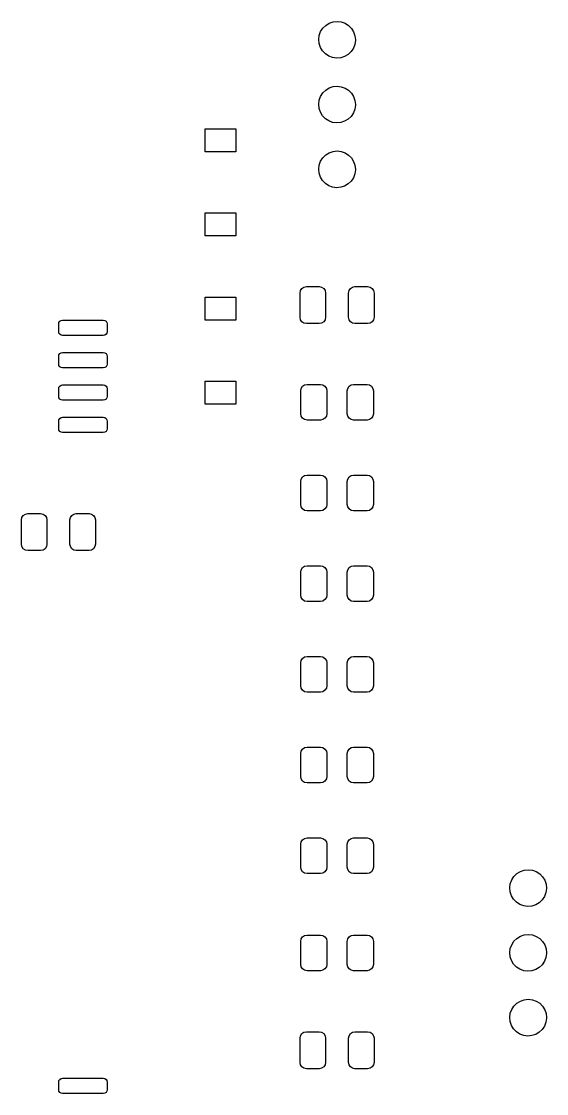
# Model space of a CAD drawing. Extents: x 43 to 169, y -223 to -48.
# Drawn here: x 107.14 to 127.72, y -179.5 to -137.46 of the extents above; entities that cross this region are included whole.
import ezdxf

# ---------------------------------------------------------------- set-up
doc = ezdxf.new("R2010")
doc.units = 0
doc.layers.add('BLACK', color=7, linetype='CONTINUOUS')

msp = doc.modelspace()

# ---------------------------------------------------------------- linework, layer by layer
at = {"layer": 'BLACK', "linetype": 'CONTINUOUS'}
for p, q in [((119.2, -137.525), (119.352, -137.473)), ((119.352, -137.473), (119.512, -137.456)), ((119.512, -137.456), (119.671, -137.475)), ((118.807, -138.007), (118.862, -137.856)), ((118.862, -137.856), (118.949, -137.721)), ((118.949, -137.721), (119.064, -137.609)), ((119.064, -137.609), (119.2, -137.525)), ((119.671, -137.475), (119.823, -137.529)), ((119.823, -137.529), (119.958, -137.615)), ((119.958, -137.615), (120.071, -137.729)), ((120.071, -137.729), (120.156, -137.865)), ((120.156, -137.865), (120.209, -138.016)), ((118.787, -138.166), (118.807, -138.007)), ((118.803, -138.326), (118.787, -138.166)), ((120.227, -138.196), (120.204, -138.355)), ((120.209, -138.016), (120.227, -138.176)), ((120.227, -138.176), (120.227, -138.196)), ((118.853, -138.478), (118.803, -138.326)), ((118.937, -138.615), (118.853, -138.478)), ((119.048, -138.731), (118.937, -138.615)), ((119.182, -138.819), (119.048, -138.731)), ((120.059, -138.639), (119.942, -138.75)), ((120.147, -138.505), (120.059, -138.639)), ((120.204, -138.355), (120.147, -138.505)), ((119.333, -138.875), (119.182, -138.819)), ((119.492, -138.896), (119.333, -138.875)), ((119.652, -138.881), (119.492, -138.896)), ((119.804, -138.832), (119.652, -138.881)), ((119.942, -138.75), (119.804, -138.832)), ((119.352, -140.013), (119.512, -139.996)), ((119.512, -139.996), (119.671, -140.015)), ((118.807, -140.547), (118.862, -140.396)), ((118.862, -140.396), (118.949, -140.261)), ((118.949, -140.261), (119.064, -140.149)), ((119.064, -140.149), (119.2, -140.065)), ((119.2, -140.065), (119.352, -140.013)), ((119.671, -140.015), (119.823, -140.069)), ((119.823, -140.069), (119.958, -140.155)), ((119.958, -140.155), (120.071, -140.269)), ((120.071, -140.269), (120.156, -140.405)), ((120.156, -140.405), (120.209, -140.556)), ((118.787, -140.706), (118.807, -140.547)), ((118.803, -140.866), (118.787, -140.706)), ((120.227, -140.736), (120.204, -140.895)), ((120.209, -140.556), (120.227, -140.716)), ((120.227, -140.716), (120.227, -140.736)), ((118.853, -141.018), (118.803, -140.866)), ((118.937, -141.155), (118.853, -141.018)), ((119.048, -141.271), (118.937, -141.155)), ((120.059, -141.179), (119.942, -141.29)), ((120.147, -141.045), (120.059, -141.179)), ((120.204, -140.895), (120.147, -141.045)), ((114.335, -142.564), (114.335, -141.664)), ((114.335, -141.664), (115.535, -141.664)), ((115.535, -141.664), (115.535, -142.564)), ((119.182, -141.359), (119.048, -141.271)), ((119.333, -141.415), (119.182, -141.359)), ((119.492, -141.436), (119.333, -141.415)), ((119.652, -141.421), (119.492, -141.436)), ((119.804, -141.372), (119.652, -141.421)), ((119.942, -141.29), (119.804, -141.372)), ((115.535, -142.564), (114.335, -142.564)), ((118.807, -143.087), (118.862, -142.936)), ((118.862, -142.936), (118.949, -142.801)), ((118.949, -142.801), (119.064, -142.689)), ((119.064, -142.689), (119.2, -142.605)), ((119.2, -142.605), (119.352, -142.553)), ((119.352, -142.553), (119.512, -142.536)), ((119.512, -142.536), (119.671, -142.555)), ((119.671, -142.555), (119.823, -142.609)), ((119.823, -142.609), (119.958, -142.695)), ((119.958, -142.695), (120.071, -142.809)), ((120.071, -142.809), (120.156, -142.945)), ((118.787, -143.246), (118.807, -143.087)), ((118.803, -143.406), (118.787, -143.246)), ((120.156, -142.945), (120.209, -143.096)), ((120.227, -143.276), (120.204, -143.435)), ((120.209, -143.096), (120.227, -143.256)), ((120.227, -143.256), (120.227, -143.276)), ((118.853, -143.558), (118.803, -143.406)), ((118.937, -143.695), (118.853, -143.558)), ((119.048, -143.811), (118.937, -143.695)), ((120.059, -143.719), (119.942, -143.83)), ((120.147, -143.585), (120.059, -143.719)), ((120.204, -143.435), (120.147, -143.585)), ((119.182, -143.899), (119.048, -143.811)), ((119.333, -143.955), (119.182, -143.899)), ((119.492, -143.976), (119.333, -143.955)), ((119.652, -143.961), (119.492, -143.976)), ((119.804, -143.912), (119.652, -143.961)), ((119.942, -143.83), (119.804, -143.912)), ((114.335, -145.864), (114.335, -144.964)), ((114.335, -144.964), (115.535, -144.964)), ((115.535, -144.964), (115.535, -145.864)), ((115.535, -145.864), (114.335, -145.864)), ((118.076, -148.009), (118.13, -147.928)), ((118.13, -147.928), (118.211, -147.874)), ((118.211, -147.874), (118.307, -147.855)), ((118.307, -147.855), (118.807, -147.855)), ((118.807, -147.855), (118.903, -147.874)), ((118.903, -147.874), (118.984, -147.928)), ((118.984, -147.928), (119.038, -148.009)), ((119.976, -148.009), (120.03, -147.928)), ((120.03, -147.928), (120.111, -147.874)), ((120.111, -147.874), (120.207, -147.855)), ((120.207, -147.855), (120.707, -147.855)), ((120.707, -147.855), (120.803, -147.874)), ((120.803, -147.874), (120.884, -147.928)), ((120.884, -147.928), (120.938, -148.009)), ((114.335, -149.168), (114.335, -148.268)), ((114.335, -148.268), (115.535, -148.268)), ((115.535, -148.268), (115.535, -149.168)), ((118.057, -148.105), (118.076, -148.009)), ((118.057, -149.055), (118.057, -148.105)), ((119.038, -148.009), (119.057, -148.105)), ((119.057, -148.105), (119.057, -149.055)), ((119.957, -148.105), (119.976, -148.009)), ((119.957, -149.055), (119.957, -148.105)), ((120.938, -148.009), (120.957, -148.105)), ((120.957, -148.105), (120.957, -149.055)), ((108.606, -149.262), (108.639, -149.213)), ((108.639, -149.213), (108.688, -149.18)), ((108.688, -149.18), (108.745, -149.169)), ((108.745, -149.169), (110.345, -149.169)), ((110.345, -149.169), (110.402, -149.18)), ((110.402, -149.18), (110.451, -149.213)), ((110.451, -149.213), (110.484, -149.262)), ((115.535, -149.168), (114.335, -149.168)), ((118.076, -149.151), (118.057, -149.055)), ((118.13, -149.232), (118.076, -149.151)), ((118.211, -149.286), (118.13, -149.232)), ((118.984, -149.232), (118.903, -149.286)), ((119.038, -149.151), (118.984, -149.232)), ((119.057, -149.055), (119.038, -149.151)), ((119.976, -149.151), (119.957, -149.055)), ((120.03, -149.232), (119.976, -149.151)), ((120.111, -149.286), (120.03, -149.232)), ((120.884, -149.232), (120.803, -149.286)), ((120.938, -149.151), (120.884, -149.232)), ((120.957, -149.055), (120.938, -149.151)), ((108.595, -149.319), (108.606, -149.262)), ((108.595, -149.619), (108.595, -149.319)), ((108.606, -149.676), (108.595, -149.619)), ((110.484, -149.262), (110.495, -149.319)), ((110.495, -149.619), (110.484, -149.676)), ((110.495, -149.319), (110.495, -149.619)), ((118.307, -149.305), (118.211, -149.286)), ((118.807, -149.305), (118.307, -149.305)), ((118.903, -149.286), (118.807, -149.305)), ((120.207, -149.305), (120.111, -149.286)), ((120.707, -149.305), (120.207, -149.305)), ((120.803, -149.286), (120.707, -149.305)), ((108.639, -149.725), (108.606, -149.676)), ((108.688, -149.758), (108.639, -149.725)), ((108.745, -149.769), (108.688, -149.758)), ((110.345, -149.769), (108.745, -149.769)), ((110.402, -149.758), (110.345, -149.769)), ((110.451, -149.725), (110.402, -149.758)), ((110.484, -149.676), (110.451, -149.725)), ((108.606, -150.532), (108.639, -150.483)), ((108.639, -150.483), (108.688, -150.45)), ((108.688, -150.45), (108.745, -150.439)), ((108.745, -150.439), (110.345, -150.439)), ((110.345, -150.439), (110.402, -150.45)), ((110.402, -150.45), (110.451, -150.483)), ((110.451, -150.483), (110.484, -150.532)), ((108.595, -150.589), (108.606, -150.532)), ((108.595, -150.889), (108.595, -150.589)), ((108.606, -150.946), (108.595, -150.889)), ((110.484, -150.532), (110.495, -150.589)), ((110.495, -150.889), (110.484, -150.946)), ((110.495, -150.589), (110.495, -150.889)), ((108.639, -150.995), (108.606, -150.946)), ((108.688, -151.028), (108.639, -150.995)), ((108.745, -151.039), (108.688, -151.028)), ((110.345, -151.039), (108.745, -151.039)), ((110.402, -151.028), (110.345, -151.039)), ((110.451, -150.995), (110.402, -151.028)), ((110.484, -150.946), (110.451, -150.995)), ((108.606, -151.802), (108.639, -151.753)), ((108.639, -151.753), (108.688, -151.72)), ((108.688, -151.72), (108.745, -151.709)), ((108.745, -151.709), (110.345, -151.709)), ((110.345, -151.709), (110.402, -151.72)), ((110.402, -151.72), (110.451, -151.753)), ((110.451, -151.753), (110.484, -151.802)), ((114.335, -152.468), (114.335, -151.568)), ((114.335, -151.568), (115.535, -151.568)), ((115.535, -151.568), (115.535, -152.468)), ((118.101, -151.844), (118.155, -151.763)), ((118.155, -151.763), (118.236, -151.709)), ((118.236, -151.709), (118.332, -151.69)), ((118.332, -151.69), (118.857, -151.69)), ((118.857, -151.69), (118.953, -151.709)), ((118.953, -151.709), (119.034, -151.763)), ((119.034, -151.763), (119.088, -151.844)), ((119.926, -151.844), (119.98, -151.763)), ((119.98, -151.763), (120.061, -151.709)), ((120.061, -151.709), (120.157, -151.69)), ((120.157, -151.69), (120.682, -151.69)), ((120.682, -151.69), (120.778, -151.709)), ((120.778, -151.709), (120.859, -151.763)), ((120.859, -151.763), (120.913, -151.844)), ((108.595, -151.859), (108.606, -151.802)), ((108.595, -152.159), (108.595, -151.859)), ((108.606, -152.216), (108.595, -152.159)), ((110.484, -151.802), (110.495, -151.859)), ((110.495, -152.159), (110.484, -152.216)), ((110.495, -151.859), (110.495, -152.159)), ((118.082, -151.94), (118.101, -151.844)), ((118.082, -152.84), (118.082, -151.94)), ((119.088, -151.844), (119.107, -151.94)), ((119.107, -151.94), (119.107, -152.84)), ((119.907, -151.94), (119.926, -151.844)), ((119.907, -152.84), (119.907, -151.94)), ((120.913, -151.844), (120.932, -151.94)), ((120.932, -151.94), (120.932, -152.84)), ((108.639, -152.265), (108.606, -152.216)), ((108.688, -152.298), (108.639, -152.265)), ((108.745, -152.309), (108.688, -152.298)), ((110.345, -152.309), (108.745, -152.309)), ((110.402, -152.298), (110.345, -152.309)), ((110.451, -152.265), (110.402, -152.298)), ((110.484, -152.216), (110.451, -152.265)), ((115.535, -152.468), (114.335, -152.468)), ((108.606, -153.072), (108.639, -153.023)), ((108.639, -153.023), (108.688, -152.99)), ((108.688, -152.99), (108.745, -152.979)), ((108.745, -152.979), (110.345, -152.979)), ((110.345, -152.979), (110.402, -152.99)), ((110.402, -152.99), (110.451, -153.023)), ((110.451, -153.023), (110.484, -153.072)), ((118.101, -152.936), (118.082, -152.84)), ((118.155, -153.017), (118.101, -152.936)), ((118.236, -153.071), (118.155, -153.017)), ((119.034, -153.017), (118.953, -153.071)), ((119.088, -152.936), (119.034, -153.017)), ((119.107, -152.84), (119.088, -152.936)), ((119.926, -152.936), (119.907, -152.84)), ((119.98, -153.017), (119.926, -152.936)), ((120.061, -153.071), (119.98, -153.017)), ((120.859, -153.017), (120.778, -153.071)), ((120.913, -152.936), (120.859, -153.017)), ((120.932, -152.84), (120.913, -152.936)), ((108.595, -153.129), (108.606, -153.072)), ((108.595, -153.429), (108.595, -153.129)), ((108.606, -153.486), (108.595, -153.429)), ((110.484, -153.072), (110.495, -153.129)), ((110.495, -153.429), (110.484, -153.486)), ((110.495, -153.129), (110.495, -153.429)), ((118.332, -153.09), (118.236, -153.071)), ((118.857, -153.09), (118.332, -153.09)), ((118.953, -153.071), (118.857, -153.09)), ((120.157, -153.09), (120.061, -153.071)), ((120.682, -153.09), (120.157, -153.09)), ((120.778, -153.071), (120.682, -153.09)), ((108.639, -153.535), (108.606, -153.486)), ((108.688, -153.568), (108.639, -153.535)), ((108.745, -153.579), (108.688, -153.568)), ((110.345, -153.579), (108.745, -153.579)), ((110.402, -153.568), (110.345, -153.579)), ((110.451, -153.535), (110.402, -153.568)), ((110.484, -153.486), (110.451, -153.535)), ((118.082, -155.496), (118.101, -155.4)), ((118.082, -156.396), (118.082, -155.496)), ((118.101, -155.4), (118.155, -155.319)), ((118.155, -155.319), (118.236, -155.265)), ((118.236, -155.265), (118.332, -155.246)), ((118.332, -155.246), (118.857, -155.246)), ((118.857, -155.246), (118.953, -155.265)), ((118.953, -155.265), (119.034, -155.319)), ((119.034, -155.319), (119.088, -155.4)), ((119.088, -155.4), (119.107, -155.496)), ((119.107, -155.496), (119.107, -156.396)), ((119.907, -155.496), (119.926, -155.4)), ((119.907, -156.396), (119.907, -155.496)), ((119.926, -155.4), (119.98, -155.319)), ((119.98, -155.319), (120.061, -155.265)), ((120.061, -155.265), (120.157, -155.246)), ((120.157, -155.246), (120.682, -155.246)), ((120.682, -155.246), (120.778, -155.265)), ((120.778, -155.265), (120.859, -155.319)), ((120.859, -155.319), (120.913, -155.4)), ((120.913, -155.4), (120.932, -155.496)), ((120.932, -155.496), (120.932, -156.396)), ((107.208, -156.828), (107.289, -156.774)), ((107.289, -156.774), (107.385, -156.755)), ((107.385, -156.755), (107.885, -156.755)), ((107.885, -156.755), (107.981, -156.774)), ((107.981, -156.774), (108.062, -156.828)), ((109.108, -156.828), (109.189, -156.774)), ((109.189, -156.774), (109.285, -156.755)), ((109.285, -156.755), (109.785, -156.755)), ((109.785, -156.755), (109.881, -156.774)), ((109.881, -156.774), (109.962, -156.828)), ((118.101, -156.492), (118.082, -156.396)), ((118.155, -156.573), (118.101, -156.492)), ((118.236, -156.627), (118.155, -156.573)), ((118.332, -156.646), (118.236, -156.627)), ((118.857, -156.646), (118.332, -156.646)), ((118.953, -156.627), (118.857, -156.646)), ((119.034, -156.573), (118.953, -156.627)), ((119.088, -156.492), (119.034, -156.573)), ((119.107, -156.396), (119.088, -156.492)), ((119.926, -156.492), (119.907, -156.396)), ((119.98, -156.573), (119.926, -156.492)), ((120.061, -156.627), (119.98, -156.573)), ((120.157, -156.646), (120.061, -156.627)), ((120.682, -156.646), (120.157, -156.646)), ((120.778, -156.627), (120.682, -156.646)), ((120.859, -156.573), (120.778, -156.627)), ((120.913, -156.492), (120.859, -156.573)), ((120.932, -156.396), (120.913, -156.492)), ((107.135, -157.005), (107.154, -156.909)), ((107.135, -157.955), (107.135, -157.005)), ((107.154, -156.909), (107.208, -156.828)), ((108.062, -156.828), (108.116, -156.909)), ((108.116, -156.909), (108.135, -157.005)), ((108.135, -157.005), (108.135, -157.955)), ((109.035, -157.005), (109.054, -156.909)), ((109.035, -157.955), (109.035, -157.005)), ((109.054, -156.909), (109.108, -156.828)), ((109.962, -156.828), (110.016, -156.909)), ((110.016, -156.909), (110.035, -157.005)), ((110.035, -157.005), (110.035, -157.955)), ((107.154, -158.051), (107.135, -157.955)), ((107.208, -158.132), (107.154, -158.051)), ((108.116, -158.051), (108.062, -158.132)), ((108.135, -157.955), (108.116, -158.051)), ((109.054, -158.051), (109.035, -157.955)), ((109.108, -158.132), (109.054, -158.051)), ((110.016, -158.051), (109.962, -158.132)), ((110.035, -157.955), (110.016, -158.051)), ((107.289, -158.186), (107.208, -158.132)), ((107.385, -158.205), (107.289, -158.186)), ((107.885, -158.205), (107.385, -158.205)), ((107.981, -158.186), (107.885, -158.205)), ((108.062, -158.132), (107.981, -158.186)), ((109.189, -158.186), (109.108, -158.132)), ((109.285, -158.205), (109.189, -158.186)), ((109.785, -158.205), (109.285, -158.205)), ((109.881, -158.186), (109.785, -158.205)), ((109.962, -158.132), (109.881, -158.186)), ((118.101, -158.956), (118.155, -158.875)), ((118.155, -158.875), (118.236, -158.821)), ((118.236, -158.821), (118.332, -158.802)), ((118.332, -158.802), (118.857, -158.802)), ((118.857, -158.802), (118.953, -158.821)), ((118.953, -158.821), (119.034, -158.875)), ((119.034, -158.875), (119.088, -158.956)), ((119.926, -158.956), (119.98, -158.875)), ((119.98, -158.875), (120.061, -158.821)), ((120.061, -158.821), (120.157, -158.802)), ((120.157, -158.802), (120.682, -158.802)), ((120.682, -158.802), (120.778, -158.821)), ((120.778, -158.821), (120.859, -158.875)), ((120.859, -158.875), (120.913, -158.956)), ((118.082, -159.052), (118.101, -158.956)), ((118.082, -159.952), (118.082, -159.052)), ((119.088, -158.956), (119.107, -159.052)), ((119.107, -159.052), (119.107, -159.952)), ((119.907, -159.052), (119.926, -158.956)), ((119.907, -159.952), (119.907, -159.052)), ((120.913, -158.956), (120.932, -159.052)), ((120.932, -159.052), (120.932, -159.952)), ((118.101, -160.048), (118.082, -159.952)), ((118.155, -160.129), (118.101, -160.048)), ((118.236, -160.183), (118.155, -160.129)), ((119.034, -160.129), (118.953, -160.183)), ((119.088, -160.048), (119.034, -160.129)), ((119.107, -159.952), (119.088, -160.048)), ((119.926, -160.048), (119.907, -159.952)), ((119.98, -160.129), (119.926, -160.048)), ((120.061, -160.183), (119.98, -160.129)), ((120.859, -160.129), (120.778, -160.183)), ((120.913, -160.048), (120.859, -160.129)), ((120.932, -159.952), (120.913, -160.048)), ((118.332, -160.202), (118.236, -160.183)), ((118.857, -160.202), (118.332, -160.202)), ((118.953, -160.183), (118.857, -160.202)), ((120.157, -160.202), (120.061, -160.183)), ((120.682, -160.202), (120.157, -160.202)), ((120.778, -160.183), (120.682, -160.202)), ((118.082, -162.608), (118.101, -162.512)), ((118.082, -163.508), (118.082, -162.608)), ((118.101, -162.512), (118.155, -162.431)), ((118.155, -162.431), (118.236, -162.377)), ((118.236, -162.377), (118.332, -162.358)), ((118.332, -162.358), (118.857, -162.358)), ((118.857, -162.358), (118.953, -162.377)), ((118.953, -162.377), (119.034, -162.431)), ((119.034, -162.431), (119.088, -162.512)), ((119.088, -162.512), (119.107, -162.608)), ((119.107, -162.608), (119.107, -163.508)), ((119.907, -162.608), (119.926, -162.512)), ((119.907, -163.508), (119.907, -162.608)), ((119.926, -162.512), (119.98, -162.431)), ((119.98, -162.431), (120.061, -162.377)), ((120.061, -162.377), (120.157, -162.358)), ((120.157, -162.358), (120.682, -162.358)), ((120.682, -162.358), (120.778, -162.377)), ((120.778, -162.377), (120.859, -162.431)), ((120.859, -162.431), (120.913, -162.512)), ((120.913, -162.512), (120.932, -162.608)), ((120.932, -162.608), (120.932, -163.508)), ((118.101, -163.604), (118.082, -163.508)), ((119.107, -163.508), (119.088, -163.604)), ((119.926, -163.604), (119.907, -163.508)), ((120.932, -163.508), (120.913, -163.604)), ((118.155, -163.685), (118.101, -163.604)), ((118.236, -163.739), (118.155, -163.685)), ((118.332, -163.758), (118.236, -163.739)), ((118.857, -163.758), (118.332, -163.758)), ((118.953, -163.739), (118.857, -163.758)), ((119.034, -163.685), (118.953, -163.739)), ((119.088, -163.604), (119.034, -163.685)), ((119.98, -163.685), (119.926, -163.604)), ((120.061, -163.739), (119.98, -163.685)), ((120.157, -163.758), (120.061, -163.739)), ((120.682, -163.758), (120.157, -163.758)), ((120.778, -163.739), (120.682, -163.758)), ((120.859, -163.685), (120.778, -163.739)), ((120.913, -163.604), (120.859, -163.685)), ((118.101, -166.068), (118.155, -165.987)), ((118.155, -165.987), (118.236, -165.933)), ((118.236, -165.933), (118.332, -165.914)), ((118.332, -165.914), (118.857, -165.914)), ((118.857, -165.914), (118.953, -165.933)), ((118.953, -165.933), (119.034, -165.987)), ((119.034, -165.987), (119.088, -166.068)), ((119.926, -166.068), (119.98, -165.987)), ((119.98, -165.987), (120.061, -165.933)), ((120.061, -165.933), (120.157, -165.914)), ((120.157, -165.914), (120.682, -165.914)), ((120.682, -165.914), (120.778, -165.933)), ((120.778, -165.933), (120.859, -165.987)), ((120.859, -165.987), (120.913, -166.068)), ((118.082, -166.164), (118.101, -166.068)), ((118.082, -167.064), (118.082, -166.164)), ((119.088, -166.068), (119.107, -166.164)), ((119.107, -166.164), (119.107, -167.064)), ((119.907, -166.164), (119.926, -166.068)), ((119.907, -167.064), (119.907, -166.164)), ((120.913, -166.068), (120.932, -166.164)), ((120.932, -166.164), (120.932, -167.064)), ((118.101, -167.16), (118.082, -167.064)), ((118.155, -167.241), (118.101, -167.16)), ((118.236, -167.295), (118.155, -167.241)), ((118.332, -167.314), (118.236, -167.295)), ((118.857, -167.314), (118.332, -167.314)), ((118.953, -167.295), (118.857, -167.314)), ((119.034, -167.241), (118.953, -167.295)), ((119.088, -167.16), (119.034, -167.241)), ((119.107, -167.064), (119.088, -167.16)), ((119.926, -167.16), (119.907, -167.064)), ((119.98, -167.241), (119.926, -167.16)), ((120.061, -167.295), (119.98, -167.241)), ((120.157, -167.314), (120.061, -167.295)), ((120.682, -167.314), (120.157, -167.314)), ((120.778, -167.295), (120.682, -167.314)), ((120.859, -167.241), (120.778, -167.295)), ((120.913, -167.16), (120.859, -167.241)), ((120.932, -167.064), (120.913, -167.16)), ((118.082, -169.72), (118.101, -169.624)), ((118.082, -170.62), (118.082, -169.72)), ((118.101, -169.624), (118.155, -169.543)), ((118.155, -169.543), (118.236, -169.489)), ((118.236, -169.489), (118.332, -169.47)), ((118.332, -169.47), (118.857, -169.47)), ((118.857, -169.47), (118.953, -169.489)), ((118.953, -169.489), (119.034, -169.543)), ((119.034, -169.543), (119.088, -169.624)), ((119.088, -169.624), (119.107, -169.72)), ((119.107, -169.72), (119.107, -170.62)), ((119.907, -169.72), (119.926, -169.624)), ((119.907, -170.62), (119.907, -169.72)), ((119.926, -169.624), (119.98, -169.543)), ((119.98, -169.543), (120.061, -169.489)), ((120.061, -169.489), (120.157, -169.47)), ((120.157, -169.47), (120.682, -169.47)), ((120.682, -169.47), (120.778, -169.489)), ((120.778, -169.489), (120.859, -169.543)), ((120.859, -169.543), (120.913, -169.624)), ((120.913, -169.624), (120.932, -169.72)), ((120.932, -169.72), (120.932, -170.62)), ((118.101, -170.716), (118.082, -170.62)), ((119.107, -170.62), (119.088, -170.716)), ((119.926, -170.716), (119.907, -170.62)), ((120.932, -170.62), (120.913, -170.716)), ((118.155, -170.797), (118.101, -170.716)), ((118.236, -170.851), (118.155, -170.797)), ((118.332, -170.87), (118.236, -170.851)), ((118.857, -170.87), (118.332, -170.87)), ((118.953, -170.851), (118.857, -170.87)), ((119.034, -170.797), (118.953, -170.851)), ((119.088, -170.716), (119.034, -170.797)), ((119.98, -170.797), (119.926, -170.716)), ((120.061, -170.851), (119.98, -170.797)), ((120.157, -170.87), (120.061, -170.851)), ((120.682, -170.87), (120.157, -170.87)), ((120.778, -170.851), (120.682, -170.87)), ((120.859, -170.797), (120.778, -170.851)), ((120.913, -170.716), (120.859, -170.797)), ((126.355, -171.12), (126.442, -170.985)), ((126.442, -170.985), (126.557, -170.873)), ((126.557, -170.873), (126.693, -170.789)), ((126.693, -170.789), (126.845, -170.737)), ((126.845, -170.737), (127.005, -170.72)), ((127.005, -170.72), (127.164, -170.739)), ((127.164, -170.739), (127.316, -170.793)), ((127.316, -170.793), (127.451, -170.879)), ((127.451, -170.879), (127.564, -170.993)), ((127.564, -170.993), (127.649, -171.129)), ((126.28, -171.43), (126.3, -171.271)), ((126.296, -171.59), (126.28, -171.43)), ((126.3, -171.271), (126.355, -171.12)), ((127.649, -171.129), (127.702, -171.28)), ((127.72, -171.46), (127.697, -171.619)), ((127.702, -171.28), (127.72, -171.44)), ((127.72, -171.44), (127.72, -171.46)), ((126.346, -171.742), (126.296, -171.59)), ((126.43, -171.879), (126.346, -171.742)), ((126.541, -171.995), (126.43, -171.879)), ((127.552, -171.903), (127.435, -172.014)), ((127.64, -171.769), (127.552, -171.903)), ((127.697, -171.619), (127.64, -171.769)), ((126.675, -172.083), (126.541, -171.995)), ((126.826, -172.139), (126.675, -172.083)), ((126.985, -172.16), (126.826, -172.139)), ((127.145, -172.145), (126.985, -172.16)), ((127.297, -172.096), (127.145, -172.145)), ((127.435, -172.014), (127.297, -172.096)), ((118.082, -173.53), (118.101, -173.434)), ((118.082, -174.43), (118.082, -173.53)), ((118.101, -173.434), (118.155, -173.353)), ((118.155, -173.353), (118.236, -173.299)), ((118.236, -173.299), (118.332, -173.28)), ((118.332, -173.28), (118.857, -173.28)), ((118.857, -173.28), (118.953, -173.299)), ((118.953, -173.299), (119.034, -173.353)), ((119.034, -173.353), (119.088, -173.434)), ((119.088, -173.434), (119.107, -173.53)), ((119.107, -173.53), (119.107, -174.43)), ((119.907, -173.53), (119.926, -173.434)), ((119.907, -174.43), (119.907, -173.53)), ((119.926, -173.434), (119.98, -173.353)), ((119.98, -173.353), (120.061, -173.299)), ((120.061, -173.299), (120.157, -173.28)), ((120.157, -173.28), (120.682, -173.28)), ((120.682, -173.28), (120.778, -173.299)), ((120.778, -173.299), (120.859, -173.353)), ((120.859, -173.353), (120.913, -173.434)), ((120.913, -173.434), (120.932, -173.53)), ((120.932, -173.53), (120.932, -174.43)), ((126.355, -173.66), (126.442, -173.525)), ((126.442, -173.525), (126.557, -173.413)), ((126.557, -173.413), (126.693, -173.329)), ((126.693, -173.329), (126.845, -173.277)), ((126.845, -173.277), (127.005, -173.26)), ((127.005, -173.26), (127.164, -173.279)), ((127.164, -173.279), (127.316, -173.333)), ((127.316, -173.333), (127.451, -173.419)), ((127.451, -173.419), (127.564, -173.533)), ((127.564, -173.533), (127.649, -173.669)), ((126.28, -173.97), (126.3, -173.811)), ((126.296, -174.13), (126.28, -173.97)), ((126.3, -173.811), (126.355, -173.66)), ((127.649, -173.669), (127.702, -173.82)), ((127.72, -174), (127.697, -174.159)), ((127.702, -173.82), (127.72, -173.98)), ((127.72, -173.98), (127.72, -174)), ((118.101, -174.526), (118.082, -174.43)), ((119.107, -174.43), (119.088, -174.526)), ((119.926, -174.526), (119.907, -174.43)), ((120.932, -174.43), (120.913, -174.526)), ((126.346, -174.282), (126.296, -174.13)), ((126.43, -174.419), (126.346, -174.282)), ((126.541, -174.535), (126.43, -174.419)), ((127.552, -174.443), (127.435, -174.554)), ((127.64, -174.309), (127.552, -174.443)), ((127.697, -174.159), (127.64, -174.309)), ((118.155, -174.607), (118.101, -174.526)), ((118.236, -174.661), (118.155, -174.607)), ((118.332, -174.68), (118.236, -174.661)), ((118.857, -174.68), (118.332, -174.68)), ((118.953, -174.661), (118.857, -174.68)), ((119.034, -174.607), (118.953, -174.661)), ((119.088, -174.526), (119.034, -174.607)), ((119.98, -174.607), (119.926, -174.526)), ((120.061, -174.661), (119.98, -174.607)), ((120.157, -174.68), (120.061, -174.661)), ((120.682, -174.68), (120.157, -174.68)), ((120.778, -174.661), (120.682, -174.68)), ((120.859, -174.607), (120.778, -174.661)), ((120.913, -174.526), (120.859, -174.607)), ((126.675, -174.623), (126.541, -174.535)), ((126.826, -174.679), (126.675, -174.623)), ((126.985, -174.7), (126.826, -174.679)), ((127.145, -174.685), (126.985, -174.7)), ((127.297, -174.636), (127.145, -174.685)), ((127.435, -174.554), (127.297, -174.636)), ((126.355, -176.2), (126.442, -176.065)), ((126.442, -176.065), (126.557, -175.953)), ((126.557, -175.953), (126.693, -175.869)), ((126.693, -175.869), (126.845, -175.817)), ((126.845, -175.817), (127.005, -175.8)), ((127.005, -175.8), (127.164, -175.819)), ((127.164, -175.819), (127.316, -175.873)), ((127.316, -175.873), (127.451, -175.959)), ((127.451, -175.959), (127.564, -176.073)), ((127.564, -176.073), (127.649, -176.209)), ((126.28, -176.51), (126.3, -176.351)), ((126.296, -176.67), (126.28, -176.51)), ((126.3, -176.351), (126.355, -176.2)), ((127.649, -176.209), (127.702, -176.36)), ((127.72, -176.54), (127.697, -176.699)), ((127.702, -176.36), (127.72, -176.52)), ((127.72, -176.52), (127.72, -176.54)), ((126.346, -176.822), (126.296, -176.67)), ((126.43, -176.959), (126.346, -176.822)), ((126.541, -177.075), (126.43, -176.959)), ((127.552, -176.983), (127.435, -177.094)), ((127.64, -176.849), (127.552, -176.983)), ((127.697, -176.699), (127.64, -176.849)), ((118.057, -177.325), (118.076, -177.229)), ((118.057, -178.275), (118.057, -177.325)), ((118.076, -177.229), (118.13, -177.148)), ((118.13, -177.148), (118.211, -177.094)), ((118.211, -177.094), (118.307, -177.075)), ((118.307, -177.075), (118.807, -177.075)), ((118.807, -177.075), (118.903, -177.094)), ((118.903, -177.094), (118.984, -177.148)), ((118.984, -177.148), (119.038, -177.229)), ((119.038, -177.229), (119.057, -177.325)), ((119.057, -177.325), (119.057, -178.275)), ((119.957, -177.325), (119.976, -177.229)), ((119.957, -178.275), (119.957, -177.325)), ((119.976, -177.229), (120.03, -177.148)), ((120.03, -177.148), (120.111, -177.094)), ((120.111, -177.094), (120.207, -177.075)), ((120.207, -177.075), (120.707, -177.075)), ((120.707, -177.075), (120.803, -177.094)), ((120.803, -177.094), (120.884, -177.148)), ((120.884, -177.148), (120.938, -177.229)), ((120.938, -177.229), (120.957, -177.325)), ((120.957, -177.325), (120.957, -178.275)), ((126.675, -177.163), (126.541, -177.075)), ((126.826, -177.219), (126.675, -177.163)), ((126.985, -177.24), (126.826, -177.219)), ((127.145, -177.225), (126.985, -177.24)), ((127.297, -177.176), (127.145, -177.225)), ((127.435, -177.094), (127.297, -177.176)), ((118.076, -178.371), (118.057, -178.275)), ((118.13, -178.452), (118.076, -178.371)), ((118.211, -178.506), (118.13, -178.452)), ((118.307, -178.525), (118.211, -178.506)), ((118.807, -178.525), (118.307, -178.525)), ((118.903, -178.506), (118.807, -178.525)), ((118.984, -178.452), (118.903, -178.506)), ((119.038, -178.371), (118.984, -178.452)), ((119.057, -178.275), (119.038, -178.371)), ((119.976, -178.371), (119.957, -178.275)), ((120.03, -178.452), (119.976, -178.371)), ((120.111, -178.506), (120.03, -178.452)), ((120.207, -178.525), (120.111, -178.506)), ((120.707, -178.525), (120.207, -178.525)), ((120.803, -178.506), (120.707, -178.525)), ((120.884, -178.452), (120.803, -178.506)), ((120.938, -178.371), (120.884, -178.452)), ((120.957, -178.275), (120.938, -178.371)), ((108.595, -179.047), (108.606, -178.99)), ((108.595, -179.347), (108.595, -179.047)), ((108.606, -178.99), (108.639, -178.941)), ((108.639, -178.941), (108.688, -178.908)), ((108.688, -178.908), (108.745, -178.897)), ((108.745, -178.897), (110.345, -178.897)), ((110.345, -178.897), (110.402, -178.908)), ((110.402, -178.908), (110.451, -178.941)), ((110.451, -178.941), (110.484, -178.99)), ((110.484, -178.99), (110.495, -179.047)), ((110.495, -179.047), (110.495, -179.347)), ((108.606, -179.404), (108.595, -179.347)), ((108.639, -179.453), (108.606, -179.404)), ((108.688, -179.486), (108.639, -179.453)), ((108.745, -179.497), (108.688, -179.486)), ((110.345, -179.497), (108.745, -179.497)), ((110.402, -179.486), (110.345, -179.497)), ((110.451, -179.453), (110.402, -179.486)), ((110.484, -179.404), (110.451, -179.453)), ((110.495, -179.347), (110.484, -179.404))]:
    msp.add_line(p, q, dxfattribs=at)

doc.saveas('drawing.dxf')
